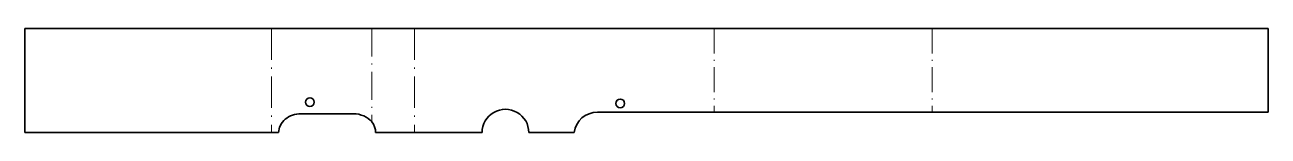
# Model space of a CAD drawing. Extents: x 94 to 306, y 172 to 190.
import ezdxf

# ---------------------------------------------------------------- set-up
doc = ezdxf.new("R2010")
doc.units = 0
doc.linetypes.add('DASHDOT', pattern=[18.5, 12, -3, 0.5, -3])

msp = doc.modelspace()

# ---------------------------------------------------------------- linework, layer by layer
at = {"color": 7, "lineweight": 35}
for p, q in [((93.535904, 172.395172), (93.535904, 190.270172)), ((135.365814, 190.270172), (93.535904, 190.270172)), ((135.706512, 190.270172), (135.365814, 190.270172)), ((152.893158, 190.270172), (135.706512, 190.270172)), ((152.893158, 190.270172), (160.176117, 190.270172)), ((160.176117, 190.270172), (211.468018, 190.270172)), ((248.730804, 190.270172), (211.468018, 190.270172)), ((248.730804, 190.270172), (306.230804, 190.270172)), ((306.230804, 190.270172), (306.230804, 175.901428)), ((140.792267, 175.617676), (149.730652, 175.617676)), ((211.468018, 175.901428), (191.490845, 175.901428)), ((211.468018, 175.901428), (231.955322, 175.901428)), ((238.889984, 175.901428), (248.730804, 175.901428)), ((287.815186, 175.901428), (248.730804, 175.901428)), ((306.230804, 175.901428), (287.815186, 175.901428)), ((135.365814, 172.395172), (93.535904, 172.395172)), ((135.706512, 172.395172), (135.365814, 172.395172)), ((135.706512, 172.395172), (136.951752, 172.395172)), ((153.547379, 172.395172), (160.176117, 172.395172)), ((171.748596, 172.395172), (160.176117, 172.395172)), ((187.521439, 172.395172), (179.748596, 172.395172))]:
    msp.add_line(p, q, dxfattribs=at)
at = {"color": 7, "linetype": 'DASHDOT', "lineweight": 13, "ltscale": 0.446875}
for p, q in [((135.706512, 190.270172), (135.706512, 172.395172)), ((160.176117, 190.270172), (160.176117, 172.395172))]:
    msp.add_line(p, q, dxfattribs=at)
at = {"color": 7, "linetype": 'DASHDOT', "lineweight": 13, "ltscale": 0.401166}
msp.add_line((152.893158, 190.270172), (152.893158, 174.223541), dxfattribs=at)
at = {"color": 7, "linetype": 'DASHDOT', "lineweight": 13, "ltscale": 0.359219}
for p, q in [((211.468018, 190.270172), (211.468018, 175.901428)), ((248.730804, 190.270172), (248.730804, 175.901428))]:
    msp.add_line(p, q, dxfattribs=at)
at = {"color": 7, "lineweight": 35}
for points in [[(231.955322, 175.901428), (233.689056, 175.890244), (237.156372, 175.890244), (238.889984, 175.901428)], [(152.893158, 174.223541), (153.171082, 173.814575), (153.377411, 173.365387), (153.504456, 172.887711), (153.547379, 172.395172)]]:
    msp.add_lwpolyline(points, dxfattribs=at)
for centre in [(142.30246, 177.617676), (195.395767, 177.401428)]:
    msp.add_circle(centre, 0.75, dxfattribs=at)
for centre, start, end in [((175.748596, 172.395172), 0, 180.000005), ((191.490845, 171.901428), 90.000003, 172.909463)]:
    msp.add_arc(centre, 4, start, end, dxfattribs=at)
for centre, major_axis, ratio, start_param, end_param in [((140.792267, 172.395172), (3.840523, 0), 0.839078, 1.5707963268, 3.1415926536), ((149.730453, 172.395111), (3.840691, 0.000412), 0.839059, 0.6031981158, 1.5706558887)]:
    msp.add_ellipse(centre, major_axis=major_axis, ratio=ratio, start_param=start_param, end_param=end_param, dxfattribs=at)

doc.saveas('drawing.dxf')
